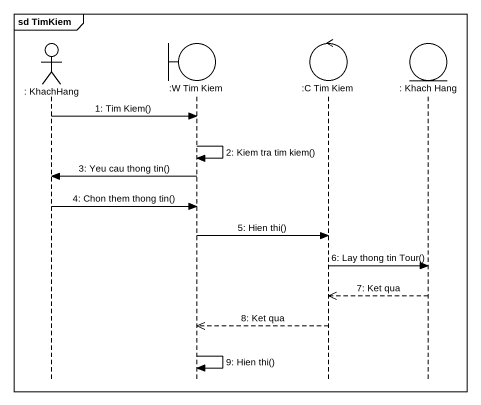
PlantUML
@startuml
mainframe sd TimKiem
hide footbox
actor ": KhachHang" as KhachHang
boundary ":W Tim Kiem" as W_Tim_Kiem
control ":C Tim Kiem" as C_Tim_Kiem
entity ": Khach Hang" as Khach_Hang

KhachHang -> W_Tim_Kiem : 1: Tim Kiem()
W_Tim_Kiem -> W_Tim_Kiem : 2: Kiem tra tim kiem()
W_Tim_Kiem -> KhachHang : 3: Yeu cau thong tin()
KhachHang -> W_Tim_Kiem : 4: Chon them thong tin()
W_Tim_Kiem -> C_Tim_Kiem : 5: Hien thi()
C_Tim_Kiem -> Khach_Hang : 6: Lay thong tin Tour()
Khach_Hang -->> C_Tim_Kiem : 7: Ket qua
C_Tim_Kiem -->> W_Tim_Kiem : 8: Ket qua
W_Tim_Kiem -> W_Tim_Kiem : 9: Hien thi()
@enduml
